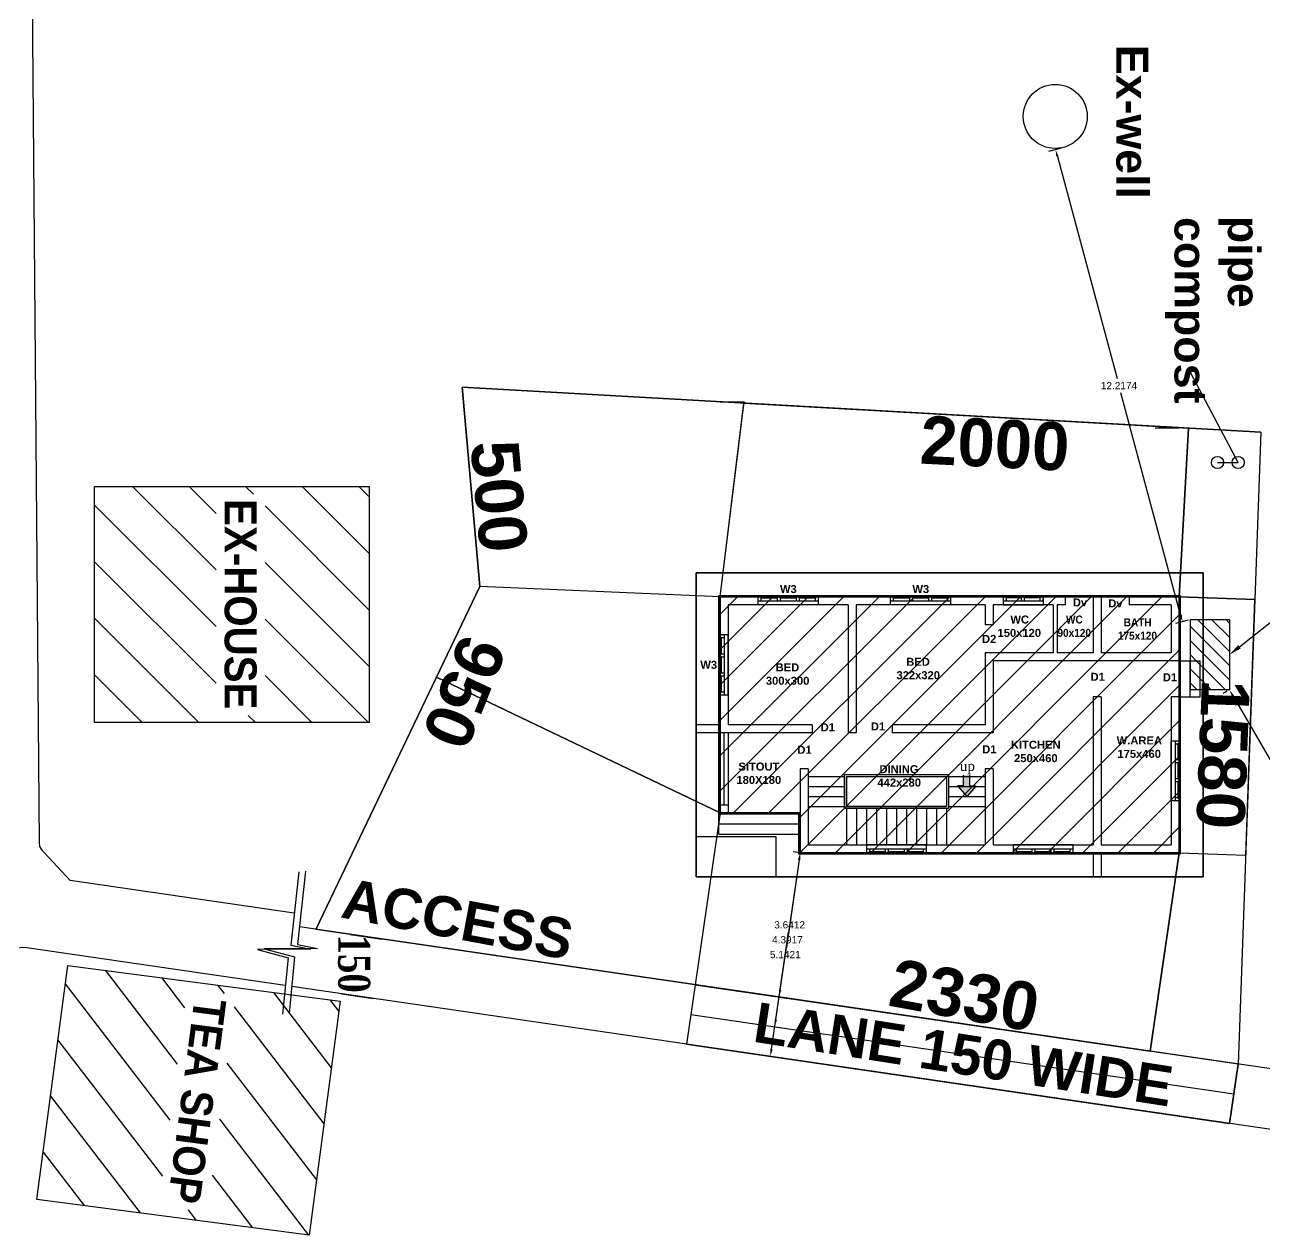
# Model space of a CAD drawing. Header units: metres. Extents: x -55 to 385, y 16 to 159.
# Drawn here: x 82.41 to 113.38, y 67.68 to 97.92 of the extents above; entities that cross this region are included whole.
import ezdxf

# ---------------------------------------------------------------- set-up
doc = ezdxf.new("R2010")
doc.units = ezdxf.units.M
doc.header["$MEASUREMENT"] = 0
for name, color, linetype, plot in [('BLK_1_COVERED_AREA', 140, 'Continuous', False), ('BLK_1_LVL_0_BLDG_FOOT_PRINT', 1, 'Continuous', False), ('BLK_1_LVL_0_FRONT_YARD', 2, 'Continuous', False), ('BLK_1_LVL_0_REAR_YARD', 11, 'Continuous', False), ('BLK_1_LVL_0_SIDE_YARD1', 171, 'Continuous', False), ('BLK_1_LVL_0_SIDE_YARD2', 102, 'Continuous', False), ('BLK_1_MAX_HEIGHT_CAL', 7, 'Continuous', False), ('BLK_1_SHADE_OVERHANG', 6, 'Continuous', False), ('DIST_CL_ROAD', 7, 'Continuous', False), ('LANE_1', 5, 'Continuous', False), ('PLOT_BOUNDARY', 70, 'Continuous', False), ('SHORTEST_DIST_TO_ROAD', 7, 'Continuous', False), ('WASTE_DISPOSAL', 7, 'Continuous', False), ('WELL', 7, 'Continuous', False)]:
    doc.layers.add(name, color=color, linetype=linetype, plot=plot)
doc.styles.get("Standard").update_dxf_attribs({"font": 'ARIAL.TTF'})
doc.styles.add('STYLE2', font='BOOKOS.TTF', dxfattribs={"height": 30})
doc.styles.add('X', font='arialbd.ttf', dxfattribs={"height": 20})
doc.dimstyles.get("Standard").update_dxf_attribs({"dimtxt": 0.18, "dimasz": 0.18, "dimexe": 0.18, "dimexo": 0.0625, "dimgap": 0.09, "dimtad": 0, "dimtih": 1, "dimtoh": 1, "dimdec": 4, "dimzin": 0, "dimdsep": 46, "dimtxsty": 'Standard', "dimcen": 0.09, "dimadec": 0, "dimazin": 0, "dimtfac": 1, "dimtdec": 4, "dimtofl": 0, "dimtmove": 0, "dimatfit": 3, "dimfxl": 1, "dimtolj": 1, "dimtzin": 0, "dimarcsym": 0})

# ---------------------------------------------------------------- blocks, each defined once
blk = doc.blocks.new('*D21')
at = {"color": 0, "lineweight": -2, "transparency": 16777216}
for p, q in [((112.461, 81.272), (112.359, 81.213)), ((112.605, 81.148), (114.117, 78.544)), ((115.841, 75.577), (114.329, 78.18)), ((115.877, 75.39), (115.775, 75.331))]:
    blk.add_line(p, q, dxfattribs=at)
at = {"color": 0, "transparency": 16777216}
for points in [[(112.631, 81.163), (112.579, 81.132), (112.515, 81.303)], [(115.866, 75.592), (115.815, 75.562), (115.931, 75.422)]]:
    blk.add_solid(points, dxfattribs=at)
at = {"layer": 'Defpoints', "color": 0, "transparency": 16777216}
for p in [(112.515, 81.303), (115.931, 75.422), (115.931, 75.422)]:
    blk.add_point(p, dxfattribs=at)
at = {"color": 0, "transparency": 16777216, "insert": (114.223, 78.362), "char_height": 0.18, "attachment_point": 5}
blk.add_mtext('\\A1;6.8016', dxfattribs=at)
blk = doc.blocks.new('*D22')
at = {"color": 0, "lineweight": -2, "transparency": 16777216}
for p, q in [((108.309, 94.843), (107.995, 94.759)), ((108.216, 94.632), (109.706, 89.087)), ((111.294, 83.181), (109.803, 88.726)), ((111.481, 83.045), (111.167, 82.96))]:
    blk.add_line(p, q, dxfattribs=at)
at = {"color": 0, "transparency": 16777216}
for points in [[(108.245, 94.64), (108.187, 94.624), (108.169, 94.806)], [(111.323, 83.189), (111.265, 83.173), (111.341, 83.007)]]:
    blk.add_solid(points, dxfattribs=at)
at = {"layer": 'Defpoints', "color": 0, "transparency": 16777216}
for p in [(108.169, 94.806), (108.37, 94.86), (111.541, 83.061)]:
    blk.add_point(p, dxfattribs=at)
at = {"color": 0, "transparency": 16777216, "insert": (109.755, 88.906), "char_height": 0.18, "attachment_point": 5}
blk.add_mtext('\\A1;12.2174', dxfattribs=at)
blk = doc.blocks.new('*D23')
at = {"layer": 'Defpoints', "color": 0, "transparency": 16777216}
for p in [(101.786, 77.232), (101.26, 73.629), (101.26, 73.629)]:
    blk.add_point(p, dxfattribs=at)
at = {"layer": 'SHORTEST_DIST_TO_ROAD', "color": 0, "lineweight": -2, "transparency": 16777216}
for p, q in [((101.848, 77.223), (101.964, 77.206)), ((101.76, 77.054), (101.55, 75.613)), ((101.286, 73.807), (101.496, 75.249)), ((101.322, 73.62), (101.438, 73.603))]:
    blk.add_line(p, q, dxfattribs=at)
at = {"layer": 'SHORTEST_DIST_TO_ROAD', "color": 0, "transparency": 16777216}
for points in [[(101.73, 77.058), (101.79, 77.05), (101.786, 77.232)], [(101.256, 73.812), (101.316, 73.803), (101.26, 73.629)]]:
    blk.add_solid(points, dxfattribs=at)
at = {"layer": 'SHORTEST_DIST_TO_ROAD', "color": 0, "transparency": 16777216, "insert": (101.523, 75.431), "char_height": 0.18, "attachment_point": 5}
blk.add_mtext('\\A1;3.6412', dxfattribs=at)
blk = doc.blocks.new('*D26')
at = {"layer": 'BLK_1_MAX_HEIGHT_CAL', "color": 0, "lineweight": -2, "transparency": 16777216}
for p, q in [((101.724, 77.241), (101.608, 77.258)), ((101.76, 77.054), (101.441, 74.87)), ((101.069, 72.322), (101.388, 74.506)), ((100.982, 72.153), (100.865, 72.17))]:
    blk.add_line(p, q, dxfattribs=at)
at = {"layer": 'BLK_1_MAX_HEIGHT_CAL', "color": 0, "transparency": 16777216}
for points in [[(101.73, 77.058), (101.79, 77.05), (101.786, 77.232)], [(101.04, 72.327), (101.099, 72.318), (101.043, 72.144)]]:
    blk.add_solid(points, dxfattribs=at)
at = {"layer": 'Defpoints', "color": 0, "transparency": 16777216}
for p in [(101.786, 77.232), (101.043, 72.144), (101.043, 72.144)]:
    blk.add_point(p, dxfattribs=at)
at = {"layer": 'BLK_1_MAX_HEIGHT_CAL', "color": 0, "transparency": 16777216, "insert": (101.415, 74.688), "char_height": 0.18, "attachment_point": 5}
blk.add_mtext('\\A1;5.1421', dxfattribs=at)
blk = doc.blocks.new('*D27')
at = {"layer": 'Defpoints', "color": 0, "transparency": 16777216}
for p in [(101.786, 77.232), (101.152, 72.887), (101.152, 72.887)]:
    blk.add_point(p, dxfattribs=at)
at = {"layer": 'DIST_CL_ROAD', "color": 0, "lineweight": -2, "transparency": 16777216}
for p, q in [((101.848, 77.223), (101.964, 77.206)), ((101.76, 77.054), (101.496, 75.241)), ((101.178, 73.065), (101.442, 74.878)), ((101.214, 72.878), (101.33, 72.861))]:
    blk.add_line(p, q, dxfattribs=at)
at = {"layer": 'DIST_CL_ROAD', "color": 0, "transparency": 16777216}
for points in [[(101.73, 77.058), (101.79, 77.05), (101.786, 77.232)], [(101.148, 73.069), (101.207, 73.06), (101.152, 72.887)]]:
    blk.add_solid(points, dxfattribs=at)
at = {"layer": 'DIST_CL_ROAD', "color": 0, "transparency": 16777216, "insert": (101.469, 75.059), "char_height": 0.18, "attachment_point": 5}
blk.add_mtext('\\A1;4.3917', dxfattribs=at)

msp = doc.modelspace()

# ---------------------------------------------------------------- hatches: boundary and pattern name
msp.add_hatch(color=256).paths.add_polyline_path([(106.03061, 78.90856), (106.03061, 79.17484), (105.87162, 79.17484), (105.87162, 78.90856), (105.72064, 78.90856), (105.95112, 78.64227), (106.18159, 78.90856)])

# ---------------------------------------------------------------- linework, layer by layer
for p, q in [((82.46937, 114.15642), (82.76302, 77.47282)), ((113.30385, 87.74301), (93.33553, 88.86834)), ((93.33553, 88.86834), (93.78077, 83.8882)), ((99.78612, 88.50528), (100.38612, 88.50528)), ((99.78612, 83.63227), (100.38612, 88.50528)), ((99.78612, 83.63227), (100.38192, 88.47123)), ((111.25612, 87.84503), (110.65612, 87.84503)), ((111.25612, 83.63227), (111.49353, 87.84503)), ((111.49353, 87.84503), (111.49353, 87.84503)), ((113.30385, 87.74301), (112.7364, 71.9532)), ((84.15354, 80.48993), (84.15354, 86.38898)), ((84.15354, 86.38898), (91.0181, 86.38898)), ((85.09891, 86.38898), (87.18705, 84.30084)), ((86.51313, 86.38898), (87.18705, 85.71506)), ((87.92734, 86.38898), (88.11946, 86.19686)), ((89.34155, 86.38898), (91.0181, 84.71243)), ((90.75577, 86.38898), (91.0181, 86.12665)), ((91.0181, 86.38898), (91.0181, 80.48993)), ((84.15354, 85.92014), (87.18705, 82.88663)), ((88.41488, 85.90144), (91.0181, 83.29822)), ((84.15354, 84.50593), (87.18705, 81.47242)), ((88.41488, 84.48723), (91.0181, 81.88401)), ((93.78077, 83.8882), (89.68071, 75.31851)), ((99.78612, 83.63227), (93.78077, 83.8882)), ((99.75612, 78.20227), (99.75612, 83.66227)), ((99.75612, 83.66227), (111.28612, 83.66227)), ((99.75612, 83.16352), (100.25487, 83.66227)), ((99.75612, 82.27964), (101.13875, 83.66227)), ((99.75612, 81.39575), (102.02264, 83.66227)), ((99.75612, 80.51187), (102.90652, 83.66227)), ((99.75612, 79.62799), (103.7904, 83.66227)), ((99.75612, 78.7441), (104.67429, 83.66227)), ((99.75612, 78.20227), (99.75612, 83.66227)), ((99.75612, 83.66227), (111.28612, 83.66227)), ((100.09817, 78.20227), (105.55817, 83.66227)), ((100.98205, 78.20227), (106.44205, 83.66227)), ((101.75612, 78.09245), (107.32594, 83.66227)), ((101.75612, 77.20857), (108.20982, 83.66227)), ((102.6337, 77.20227), (109.0937, 83.66227)), ((103.51759, 77.20227), (109.97759, 83.66227)), ((104.40147, 77.20227), (110.86147, 83.66227)), ((111.28612, 83.66227), (111.28612, 77.20227)), ((111.28612, 83.66227), (111.28612, 77.20227)), ((108.40612, 83.63227), (99.78612, 83.63227)), ((99.78612, 83.63227), (99.78612, 78.23227)), ((99.78612, 78.23227), (99.78612, 83.63227)), ((99.78612, 83.63227), (111.25612, 83.63227)), ((99.78612, 83.63227), (100.38612, 83.63227)), ((108.40612, 83.63227), (99.78612, 83.63227)), ((99.78612, 83.63227), (99.78612, 78.23227)), ((99.78612, 78.23227), (99.78612, 83.63227)), ((99.78612, 83.63227), (111.25612, 83.63227)), ((102.98612, 83.43227), (99.98612, 83.43227)), ((99.98612, 83.43227), (99.98612, 80.43227)), ((102.98612, 83.43227), (99.98612, 83.43227)), ((99.98612, 83.43227), (99.98612, 80.43227)), ((102.23612, 83.43227), (100.73612, 83.43227)), ((100.80362, 83.63227), (101.21862, 83.63227)), ((100.81112, 83.60227), (101.21112, 83.60227)), ((100.81112, 83.53227), (101.21112, 83.53227)), ((100.88362, 83.60227), (100.88362, 83.63227)), ((101.13862, 83.63227), (101.13862, 83.60227)), ((101.27862, 83.63227), (101.69362, 83.63227)), ((101.28612, 83.60227), (101.68612, 83.60227)), ((101.28612, 83.53227), (101.68612, 83.53227)), ((101.35862, 83.63227), (101.35862, 83.60227)), ((101.61362, 83.63227), (101.61362, 83.60227)), ((101.75362, 83.63227), (102.16862, 83.63227)), ((101.76112, 83.60227), (102.16112, 83.60227)), ((101.76112, 83.53227), (102.16112, 83.53227)), ((101.83362, 83.63227), (101.83362, 83.60227)), ((102.08862, 83.63227), (102.08862, 83.60227)), ((102.98612, 83.43227), (102.98612, 80.23227)), ((102.98612, 83.43227), (102.98612, 80.23227)), ((106.40612, 83.43227), (103.18612, 83.43227)), ((103.18612, 83.43227), (103.18612, 80.23227)), ((106.40612, 83.43227), (103.18612, 83.43227)), ((103.18612, 83.43227), (103.18612, 80.23227)), ((105.54612, 83.43227), (104.04612, 83.43227)), ((104.11362, 83.63227), (104.52862, 83.63227)), ((104.12112, 83.60227), (104.52112, 83.60227)), ((104.12112, 83.53227), (104.52112, 83.53227)), ((104.19362, 83.60227), (104.19362, 83.63227)), ((104.44862, 83.63227), (104.44862, 83.60227)), ((104.58862, 83.63227), (105.00362, 83.63227)), ((104.59612, 83.60227), (104.99612, 83.60227)), ((104.59612, 83.53227), (104.99612, 83.53227)), ((104.66862, 83.63227), (104.66862, 83.60227)), ((104.92362, 83.63227), (104.92362, 83.60227)), ((105.06362, 83.63227), (105.47862, 83.63227)), ((105.07112, 83.60227), (105.47112, 83.60227)), ((105.07112, 83.53227), (105.47112, 83.53227)), ((105.14362, 83.63227), (105.14362, 83.60227)), ((105.39862, 83.63227), (105.39862, 83.60227)), ((106.40612, 83.43227), (106.40612, 82.93227)), ((106.40612, 83.43227), (106.40612, 82.93227)), ((108.10612, 83.43227), (106.60612, 83.43227)), ((106.60612, 83.43227), (106.60612, 82.93227)), ((108.10612, 83.43227), (106.60612, 83.43227)), ((106.60612, 83.43227), (106.60612, 82.93227)), ((106.85612, 83.43227), (107.85612, 83.43227)), ((107.32612, 83.63227), (106.92362, 83.63227)), ((107.31862, 83.60227), (106.93112, 83.60227)), ((106.93112, 83.53227), (107.31862, 83.53227)), ((107.00362, 83.63227), (107.00362, 83.60227)), ((107.24612, 83.60227), (107.24612, 83.63227)), ((107.78862, 83.63227), (107.38612, 83.63227)), ((107.78112, 83.60227), (107.39362, 83.60227)), ((107.39362, 83.53227), (107.78112, 83.53227)), ((107.46612, 83.60227), (107.46612, 83.63227)), ((107.70862, 83.60227), (107.70862, 83.63227)), ((108.10612, 83.43227), (108.10612, 82.23227)), ((108.10612, 83.43227), (108.10612, 82.23227)), ((108.40612, 83.43227), (108.20612, 83.43227)), ((108.20612, 83.43227), (108.20612, 82.23227)), ((108.40612, 83.43227), (108.20612, 83.43227)), ((108.20612, 83.43227), (108.20612, 82.23227)), ((108.40612, 83.63227), (108.40612, 83.43227)), ((108.40612, 83.63227), (108.40612, 83.43227)), ((109.30612, 83.63227), (109.10612, 83.63227)), ((109.10612, 83.63227), (109.10612, 82.23227)), ((109.30612, 83.63227), (109.10612, 83.63227)), ((109.10612, 83.63227), (109.10612, 82.23227)), ((109.30612, 83.63227), (109.30612, 82.23227)), ((109.30612, 83.63227), (109.30612, 82.23227)), ((111.25612, 83.63227), (110.00612, 83.63227)), ((110.00612, 83.63227), (110.00612, 83.43227)), ((111.25612, 83.63227), (110.00612, 83.63227)), ((110.00612, 83.63227), (110.00612, 83.43227)), ((111.05612, 83.43227), (110.00612, 83.43227)), ((111.05612, 83.43227), (110.00612, 83.43227)), ((111.05612, 83.43227), (111.05612, 82.23227)), ((111.05612, 83.43227), (111.05612, 82.23227)), ((111.25612, 83.63227), (111.25612, 77.23227)), ((111.25612, 83.63227), (111.25612, 77.23227)), ((111.25612, 83.63227), (111.25612, 77.23227)), ((111.25612, 83.63227), (111.25612, 77.23227)), ((111.25612, 83.63227), (113.15367, 83.56408)), ((84.15354, 83.09171), (86.75532, 80.48993)), ((88.41488, 83.07301), (90.99796, 80.48993)), ((105.28535, 77.20227), (111.28612, 83.20304)), ((111.54143, 81.30316), (111.54143, 83.06113)), ((111.54143, 83.06113), (112.515, 83.06113)), ((111.71735, 83.06113), (111.85612, 82.92236)), ((112.0709, 83.06113), (112.515, 82.61703)), ((112.42446, 83.06113), (112.515, 82.97058)), ((112.515, 83.06113), (112.515, 81.30316)), ((106.60612, 82.93227), (106.40612, 82.93227)), ((106.60612, 82.93227), (106.40612, 82.93227)), ((111.54143, 82.88349), (111.85612, 82.5688)), ((111.85612, 82.92236), (112.515, 82.26347)), ((99.78612, 82.61477), (99.78612, 82.19977)), ((99.81612, 82.53477), (99.78612, 82.53477)), ((99.81612, 82.60727), (99.81612, 82.20727)), ((99.88612, 82.68227), (99.88612, 82.60727)), ((99.88612, 82.60727), (99.88612, 82.20727)), ((99.98612, 81.18227), (99.98612, 82.68227)), ((111.54143, 82.52994), (111.85612, 82.21525)), ((111.85612, 82.5688), (112.515, 81.90992)), ((99.78612, 82.27977), (99.81612, 82.27977)), ((99.78612, 82.13977), (99.78612, 81.72477)), ((99.81612, 82.13227), (99.81612, 81.73227)), ((99.88612, 82.13227), (99.88612, 81.73227)), ((106.16924, 77.20227), (111.28612, 82.31915)), ((108.10612, 82.23227), (106.40612, 82.23227)), ((106.40612, 82.23227), (106.40612, 80.43227)), ((108.10612, 82.23227), (106.40612, 82.23227)), ((106.40612, 82.23227), (106.40612, 80.43227)), ((109.10612, 82.23227), (108.20612, 82.23227)), ((109.10612, 82.23227), (108.20612, 82.23227)), ((111.05612, 82.23227), (109.30612, 82.23227)), ((111.05612, 82.23227), (109.30612, 82.23227)), ((111.54143, 82.17638), (111.68554, 82.03227)), ((111.85612, 82.21525), (112.515, 81.55637)), ((99.78612, 82.05977), (99.81612, 82.05977)), ((99.78612, 81.80477), (99.81612, 81.80477)), ((111.25612, 82.03227), (106.60612, 82.03227)), ((106.60612, 82.03227), (106.60612, 80.23227)), ((111.25612, 82.03227), (106.60612, 82.03227)), ((106.60612, 82.03227), (106.60612, 80.23227)), ((111.25612, 81.13227), (111.25612, 82.03227)), ((111.25612, 82.03227), (111.78612, 82.03227)), ((111.53612, 81.13227), (111.53612, 82.03227)), ((111.54143, 81.82283), (111.78612, 81.57814)), ((111.68554, 82.03227), (111.78612, 81.9317)), ((111.78612, 81.13227), (111.78612, 82.03227)), ((111.78612, 81.9317), (111.85612, 81.8617)), ((111.85612, 81.8617), (112.41466, 81.30316)), ((84.15354, 81.6775), (85.34111, 80.48993)), ((88.41488, 81.6588), (89.58375, 80.48993)), ((99.78612, 78.23227), (92.69739, 81.62379)), ((92.69739, 81.62379), (92.69739, 81.62379)), ((99.78612, 81.66477), (99.78612, 81.24977)), ((99.78612, 81.58477), (99.81612, 81.58477)), ((99.81612, 81.73227), (99.81612, 81.72477)), ((99.81612, 81.66477), (99.81612, 81.65727)), ((99.81612, 81.65727), (99.81612, 81.25727)), ((99.88612, 81.73227), (99.88612, 81.65727)), ((99.88612, 81.65727), (99.88612, 81.25727)), ((111.78612, 81.57814), (111.85612, 81.50814)), ((111.85612, 81.50814), (112.06111, 81.30316)), ((99.78612, 81.32977), (99.81612, 81.32977)), ((99.88612, 81.25727), (99.88612, 81.18227)), ((107.05312, 77.20227), (111.28612, 81.43527)), ((111.54143, 81.46928), (111.70755, 81.30316)), ((112.515, 81.30316), (111.54143, 81.30316)), ((109.30612, 81.13227), (109.10612, 81.13227)), ((109.10612, 81.13227), (109.10612, 77.43227)), ((109.30612, 81.13227), (109.10612, 81.13227)), ((109.10612, 81.13227), (109.10612, 77.43227)), ((109.30612, 81.13227), (109.30612, 77.43227)), ((109.30612, 81.13227), (109.30612, 77.43227)), ((111.25612, 81.13227), (111.05612, 81.13227)), ((111.05612, 81.13227), (111.05612, 77.43227)), ((111.25612, 81.13227), (111.05612, 81.13227)), ((111.05612, 81.13227), (111.05612, 77.43227)), ((111.25612, 81.13227), (111.78612, 81.13227)), ((87.99297, 80.66649), (88.16954, 80.48993)), ((107.93701, 77.20227), (111.28612, 80.55139)), ((91.0181, 80.48993), (84.15354, 80.48993)), ((99.75612, 80.43227), (99.18612, 80.43227)), ((99.75612, 80.23227), (99.18612, 80.23227)), ((102.08612, 80.23227), (99.78612, 80.23227)), ((102.08612, 80.23227), (99.78612, 80.23227)), ((99.88612, 78.43227), (99.88612, 80.23227)), ((102.08612, 80.43227), (99.98612, 80.43227)), ((102.08612, 80.43227), (99.98612, 80.43227)), ((99.98612, 80.23227), (99.98612, 78.23227)), ((102.08612, 80.43227), (102.08612, 80.23227)), ((102.08612, 80.43227), (102.08612, 80.23227)), ((103.18612, 80.23227), (102.98612, 80.23227)), ((103.18612, 80.23227), (102.98612, 80.23227)), ((106.40612, 80.43227), (104.08612, 80.43227)), ((104.08612, 80.43227), (104.08612, 80.23227)), ((106.40612, 80.43227), (104.08612, 80.43227)), ((104.08612, 80.43227), (104.08612, 80.23227)), ((106.60612, 80.23227), (104.08612, 80.23227)), ((106.60612, 80.23227), (104.08612, 80.23227)), ((111.05612, 78.53227), (111.05612, 80.03227)), ((111.15612, 79.95727), (111.15612, 79.55727)), ((111.22612, 79.95727), (111.22612, 79.55727)), ((111.25612, 79.96477), (111.25612, 79.54977)), ((108.82089, 77.20227), (111.28612, 79.6675)), ((111.22612, 79.88477), (111.25612, 79.88477)), ((111.25612, 79.62977), (111.22612, 79.62977)), ((101.98612, 79.33227), (101.78612, 79.33227)), ((101.78612, 79.33227), (101.78612, 77.23227)), ((101.98612, 79.33227), (101.78612, 79.33227)), ((101.78612, 79.33227), (101.78612, 77.23227)), ((101.98612, 79.33227), (101.98612, 77.43227)), ((101.98612, 79.33227), (101.98612, 77.43227)), ((106.60612, 79.33227), (106.40612, 79.33227)), ((106.40612, 79.33227), (106.40612, 77.43227)), ((106.60612, 79.33227), (106.40612, 79.33227)), ((106.40612, 79.33227), (106.40612, 77.43227)), ((106.60612, 79.33227), (106.60612, 77.43227)), ((106.60612, 79.33227), (106.60612, 77.43227)), ((111.15612, 79.48227), (111.15612, 79.08227)), ((111.22612, 79.48227), (111.22612, 79.08227)), ((111.25612, 79.40977), (111.22612, 79.40977)), ((111.25612, 79.48977), (111.25612, 79.07477)), ((101.98612, 79.14227), (102.89612, 79.14227)), ((101.98612, 79.14227), (102.89612, 79.14227)), ((102.89612, 78.34227), (102.89612, 79.19227)), ((102.89612, 79.19227), (105.49612, 79.19227)), ((102.89612, 78.34227), (102.89612, 79.19227)), ((102.89612, 79.19227), (105.49612, 79.19227)), ((102.94612, 79.14227), (102.94612, 78.39227)), ((102.94612, 78.39227), (102.94612, 79.14227)), ((102.94612, 79.14227), (105.44612, 79.14227)), ((102.94612, 79.14227), (102.94612, 78.39227)), ((102.94612, 78.39227), (102.94612, 79.14227)), ((102.94612, 79.14227), (105.44612, 79.14227)), ((105.44612, 79.14227), (105.44612, 78.39227)), ((105.44612, 79.14227), (105.44612, 78.39227)), ((105.44612, 79.14227), (105.44612, 78.39227)), ((105.44612, 79.14227), (105.44612, 78.39227)), ((105.49612, 79.19227), (105.49612, 78.34227)), ((105.49612, 79.19227), (105.49612, 78.34227)), ((105.49612, 79.14227), (106.40612, 79.14227)), ((105.49612, 79.14227), (106.40612, 79.14227)), ((105.87162, 78.90856), (105.87162, 79.17484)), ((106.03061, 78.90856), (106.03061, 79.17484)), ((111.15612, 79.00727), (111.15612, 78.60727)), ((111.25612, 79.15477), (111.22612, 79.15477)), ((111.22612, 79.00727), (111.22612, 78.60727)), ((111.25612, 79.01477), (111.25612, 78.59977)), ((99.78612, 78.23466), (99.78612, 78.83466)), ((101.98612, 78.89227), (102.89612, 78.89227)), ((101.98612, 78.89227), (102.89612, 78.89227)), ((105.49612, 78.89227), (106.40612, 78.89227)), ((105.49612, 78.89227), (106.40612, 78.89227)), ((105.72064, 78.90856), (105.95112, 78.64227)), ((105.87162, 78.90856), (105.72064, 78.90856)), ((106.18159, 78.90856), (105.95112, 78.64227)), ((106.03061, 78.90856), (106.18159, 78.90856)), ((109.70477, 77.20227), (111.28612, 78.78362)), ((111.25612, 78.93477), (111.22612, 78.93477)), ((99.78612, 78.43227), (99.98612, 78.43227)), ((99.78612, 78.43227), (99.98612, 78.43227)), ((99.98612, 78.43227), (99.98612, 78.23227)), ((99.98612, 78.43227), (99.98612, 78.23227)), ((99.98612, 78.43227), (99.98612, 78.23227)), ((101.98612, 78.64227), (102.89612, 78.64227)), ((101.98612, 78.64227), (102.89612, 78.64227)), ((101.98612, 78.39227), (102.89612, 78.39227)), ((101.98612, 78.39227), (102.89612, 78.39227)), ((102.94612, 78.39227), (105.44612, 78.39227)), ((105.44612, 78.39227), (102.94612, 78.39227)), ((102.94612, 78.39227), (105.44612, 78.39227)), ((105.44612, 78.39227), (102.94612, 78.39227)), ((105.49612, 78.64227), (106.40612, 78.64227)), ((105.49612, 78.64227), (106.40612, 78.64227)), ((105.49612, 78.39227), (106.40612, 78.39227)), ((105.49612, 78.39227), (106.40612, 78.39227)), ((111.25612, 78.67977), (111.22612, 78.67977)), ((101.75612, 78.20227), (99.75612, 78.20227)), ((101.75612, 78.20227), (99.75612, 78.20227)), ((99.75612, 78.20227), (101.75612, 78.20227)), ((99.75612, 77.70227), (99.75612, 78.20227)), ((101.78612, 78.23227), (99.78612, 78.23227)), ((101.78612, 78.23227), (99.78612, 78.23227)), ((99.78612, 78.23227), (100.38612, 78.23227)), ((101.78612, 78.23227), (99.78612, 78.23227)), ((101.78612, 78.23227), (99.78612, 78.23227)), ((101.75612, 77.20227), (101.75612, 78.20227)), ((101.75612, 77.20227), (101.75612, 78.20227)), ((101.78612, 77.23227), (101.78612, 78.23227)), ((101.78612, 77.23227), (101.78612, 78.23227)), ((101.78612, 77.23227), (101.78612, 78.23227)), ((101.78612, 77.23227), (101.78612, 78.23227)), ((105.49612, 78.34227), (102.89612, 78.34227)), ((105.49612, 78.34227), (102.89612, 78.34227)), ((102.94612, 78.34227), (102.94612, 77.43227)), ((102.94612, 78.34227), (102.94612, 77.43227)), ((103.19612, 78.34227), (103.19612, 77.43227)), ((103.19612, 78.34227), (103.19612, 77.43227)), ((103.44612, 78.34227), (103.44612, 77.43227)), ((103.44612, 78.34227), (103.44612, 77.43227)), ((103.69612, 78.34227), (103.69612, 77.43227)), ((103.69612, 78.34227), (103.69612, 77.43227)), ((103.94612, 78.34227), (103.94612, 77.43227)), ((103.94612, 78.34227), (103.94612, 77.43227)), ((104.19612, 78.34227), (104.19612, 77.43227)), ((104.19612, 78.34227), (104.19612, 77.43227)), ((104.44612, 78.34227), (104.44612, 77.43227)), ((104.44612, 78.34227), (104.44612, 77.43227)), ((104.69612, 78.34227), (104.69612, 77.43227)), ((104.69612, 78.34227), (104.69612, 77.43227)), ((104.94612, 78.34227), (104.94612, 77.43227)), ((104.94612, 78.34227), (104.94612, 77.43227)), ((105.19612, 78.34227), (105.19612, 77.43227)), ((105.19612, 78.34227), (105.19612, 77.43227)), ((105.44612, 78.34227), (105.44612, 77.43227)), ((105.44612, 78.34227), (105.44612, 77.43227)), ((99.75612, 77.95227), (101.75612, 77.95227)), ((110.58866, 77.20227), (111.28612, 77.89974)), ((99.75612, 77.70227), (101.75612, 77.70227)), ((82.88866, 77.24226), (83.54261, 76.53729)), ((111.28612, 77.20227), (101.75612, 77.20227)), ((111.28612, 77.20227), (101.75612, 77.20227)), ((101.78612, 77.23227), (111.25612, 77.23227)), ((111.25612, 77.23227), (101.78612, 77.23227)), ((101.78612, 77.23227), (111.25612, 77.23227)), ((111.25612, 77.23227), (101.78612, 77.23227)), ((101.86743, 77.23227), (102.46743, 77.23227)), ((101.98612, 77.43227), (106.40612, 77.43227)), ((101.98612, 77.43227), (106.40612, 77.43227)), ((104.94612, 77.43227), (103.44612, 77.43227)), ((103.44612, 77.33227), (103.52112, 77.33227)), ((103.51362, 77.23227), (103.92862, 77.23227)), ((103.52112, 77.33227), (103.92112, 77.33227)), ((103.52112, 77.26227), (103.92112, 77.26227)), ((103.59362, 77.26227), (103.59362, 77.23227)), ((103.84862, 77.23227), (103.84862, 77.26227)), ((103.98862, 77.23227), (104.40362, 77.23227)), ((103.99612, 77.33227), (104.39612, 77.33227)), ((103.99612, 77.26227), (104.39612, 77.26227)), ((104.06862, 77.23227), (104.06862, 77.26227)), ((104.32362, 77.23227), (104.32362, 77.26227)), ((104.39612, 77.33227), (104.47112, 77.33227)), ((104.39612, 77.26227), (104.40362, 77.26227)), ((104.46362, 77.26227), (104.47112, 77.26227)), ((104.46362, 77.23227), (104.87862, 77.23227)), ((104.47112, 77.33227), (104.87112, 77.33227)), ((104.47112, 77.26227), (104.87112, 77.26227)), ((104.54362, 77.23227), (104.54362, 77.26227)), ((104.79862, 77.23227), (104.79862, 77.26227)), ((104.87112, 77.33227), (104.94612, 77.33227)), ((106.60612, 77.43227), (109.10612, 77.43227)), ((106.60612, 77.43227), (109.10612, 77.43227)), ((108.60612, 77.43227), (107.10612, 77.43227)), ((107.10612, 77.33227), (107.18112, 77.33227)), ((107.17362, 77.23227), (107.58862, 77.23227)), ((107.18112, 77.33227), (107.58112, 77.33227)), ((107.18112, 77.26227), (107.58112, 77.26227)), ((107.25362, 77.26227), (107.25362, 77.23227)), ((107.50862, 77.23227), (107.50862, 77.26227)), ((107.64862, 77.23227), (108.06362, 77.23227)), ((107.65612, 77.33227), (108.05612, 77.33227)), ((107.65612, 77.26227), (108.05612, 77.26227)), ((107.72862, 77.23227), (107.72862, 77.26227)), ((107.98362, 77.23227), (107.98362, 77.26227)), ((108.05612, 77.33227), (108.13112, 77.33227)), ((108.05612, 77.26227), (108.06362, 77.26227)), ((108.12362, 77.26227), (108.13112, 77.26227)), ((108.12362, 77.23227), (108.53862, 77.23227)), ((108.13112, 77.33227), (108.53112, 77.33227)), ((108.13112, 77.26227), (108.53112, 77.26227)), ((108.20362, 77.23227), (108.20362, 77.26227)), ((108.45862, 77.23227), (108.45862, 77.26227)), ((108.53112, 77.33227), (108.60612, 77.33227)), ((109.10612, 77.20227), (109.10612, 76.63227)), ((109.30612, 77.43227), (111.05612, 77.43227)), ((109.30612, 77.43227), (111.05612, 77.43227)), ((109.30612, 77.20227), (109.30612, 76.63227)), ((111.25612, 77.23227), (112.92396, 77.17234)), ((89.14219, 75.71995), (83.54261, 76.53729)), ((89.2541, 76.75639), (89.05626, 74.92406)), ((89.42069, 76.77471), (89.22285, 74.94238)), ((115.0726, 71.6122), (89.26993, 75.37847)), ((90.53965, 75.19314), (91.33126, 75.07759)), ((88.91622, 73.91421), (82.45767, 74.85693)), ((89.55897, 74.8234), (88.22181, 74.81326)), ((88.22181, 74.81326), (88.98589, 74.61194)), ((89.72556, 74.84172), (88.3884, 74.83158)), ((88.3884, 74.83158), (89.15248, 74.63026)), ((89.05626, 74.92406), (89.55897, 74.8234)), ((89.22285, 74.94238), (89.72556, 74.84172)), ((82.71233, 68.5718), (83.48142, 74.4205)), ((83.48142, 74.4205), (90.28739, 73.52554)), ((88.98589, 74.61194), (88.84514, 73.20236)), ((89.15248, 74.63026), (89.01173, 73.22068)), ((84.41872, 74.29725), (86.2168, 71.95469)), ((85.82086, 74.11287), (86.40117, 73.35683)), ((83.42029, 73.95566), (86.03242, 70.55255)), ((87.22301, 73.92849), (87.38844, 73.71296)), ((88.62515, 73.74411), (90.06881, 71.86329)), ((114.8801, 70.1244), (89.07861, 73.8905)), ((90.28739, 73.52554), (89.51831, 67.67683)), ((90.02729, 73.55974), (90.25319, 73.26544)), ((90.323, 73.70887), (91.11461, 73.59332)), ((87.64283, 73.38155), (89.88443, 70.46115)), ((99.05028, 73.19349), (112.62807, 71.21107)), ((83.23592, 72.55352), (85.84804, 69.1504)), ((87.45845, 71.9794), (89.70006, 69.05901)), ((112.7364, 71.9532), (112.51975, 70.46893)), ((83.05154, 71.15137), (85.29191, 68.23259)), ((87.27407, 70.57726), (89.49834, 67.67946)), ((82.86716, 69.74923), (83.88977, 68.41697)), ((87.08969, 69.17512), (88.09619, 67.86384)), ((89.51831, 67.67683), (82.71233, 68.5718)), ((86.49338, 68.30965), (86.69405, 68.04821))]:
    msp.add_line(p, q)
at = {"ltscale": 100}
for p, q in [((99.18612, 77.63227), (99.18612, 84.23227)), ((99.18612, 84.23227), (111.85612, 84.23227)), ((99.18612, 77.63227), (99.18612, 84.23227)), ((99.18612, 84.23227), (111.85612, 84.23227)), ((111.85612, 84.23227), (111.85612, 76.63227)), ((111.85612, 84.23227), (111.85612, 76.63227)), ((101.18612, 77.63227), (99.18612, 77.63227)), ((99.18612, 76.63227), (99.18612, 77.63227)), ((101.18612, 76.63227), (101.18612, 77.63227)), ((101.18612, 76.63227), (99.18612, 76.63227)), ((111.85612, 76.63227), (101.18612, 76.63227)), ((111.85612, 76.63227), (101.18612, 76.63227))]:
    msp.add_line(p, q, dxfattribs=at)
at = {"ltscale": 150}
for p, q in [((100.73612, 83.43227), (100.73612, 83.63227)), ((100.73612, 83.63227), (100.80362, 83.63227)), ((100.73612, 83.53227), (100.81112, 83.53227)), ((100.80362, 83.60227), (100.80362, 83.63227)), ((100.80362, 83.60227), (100.81112, 83.60227)), ((100.81112, 83.53227), (100.81112, 83.60227)), ((101.14862, 83.61727), (100.87362, 83.61727)), ((101.21112, 83.60227), (101.21862, 83.60227)), ((101.21112, 83.60227), (101.21112, 83.53227)), ((101.21112, 83.53227), (101.28612, 83.53227)), ((101.21862, 83.63227), (101.27862, 83.63227)), ((101.21862, 83.63227), (101.21862, 83.60227)), ((101.27862, 83.63227), (101.27862, 83.60227)), ((101.27862, 83.60227), (101.28612, 83.60227)), ((101.28612, 83.60227), (101.28612, 83.53227)), ((101.62362, 83.61727), (101.34862, 83.61727)), ((101.68612, 83.60227), (101.69362, 83.60227)), ((101.68612, 83.60227), (101.68612, 83.53227)), ((101.68612, 83.60227), (101.68612, 83.53227)), ((101.68612, 83.53227), (101.76112, 83.53227)), ((101.69362, 83.63227), (101.69362, 83.60227)), ((101.69362, 83.63227), (101.75362, 83.63227)), ((101.75362, 83.63227), (101.75362, 83.60227)), ((101.75362, 83.60227), (101.76112, 83.60227)), ((101.76112, 83.60227), (101.76112, 83.53227)), ((102.09862, 83.61727), (101.82362, 83.61727)), ((102.16112, 83.60227), (102.16112, 83.53227)), ((102.16112, 83.60227), (102.16862, 83.60227)), ((102.16112, 83.53227), (102.23612, 83.53227)), ((102.16862, 83.63227), (102.23612, 83.63227)), ((102.16862, 83.63227), (102.16862, 83.60227)), ((102.23612, 83.63227), (102.23612, 83.43227)), ((104.04612, 83.43227), (104.04612, 83.63227)), ((104.04612, 83.63227), (104.11362, 83.63227)), ((104.04612, 83.53227), (104.12112, 83.53227)), ((104.11362, 83.60227), (104.11362, 83.63227)), ((104.11362, 83.60227), (104.12112, 83.60227)), ((104.12112, 83.53227), (104.12112, 83.60227)), ((104.45862, 83.61727), (104.18362, 83.61727)), ((104.52112, 83.60227), (104.52862, 83.60227)), ((104.52112, 83.60227), (104.52112, 83.53227)), ((104.52112, 83.53227), (104.59612, 83.53227)), ((104.52862, 83.63227), (104.58862, 83.63227)), ((104.52862, 83.63227), (104.52862, 83.60227)), ((104.58862, 83.63227), (104.58862, 83.60227)), ((104.58862, 83.60227), (104.59612, 83.60227)), ((104.59612, 83.60227), (104.59612, 83.53227)), ((104.93362, 83.61727), (104.65862, 83.61727)), ((104.99612, 83.60227), (105.00362, 83.60227)), ((104.99612, 83.60227), (104.99612, 83.53227)), ((104.99612, 83.60227), (104.99612, 83.53227)), ((104.99612, 83.53227), (105.07112, 83.53227)), ((105.00362, 83.63227), (105.00362, 83.60227)), ((105.00362, 83.63227), (105.06362, 83.63227)), ((105.06362, 83.63227), (105.06362, 83.60227)), ((105.06362, 83.60227), (105.07112, 83.60227)), ((105.07112, 83.60227), (105.07112, 83.53227)), ((105.40862, 83.61727), (105.13362, 83.61727)), ((105.47112, 83.60227), (105.47112, 83.53227)), ((105.47112, 83.60227), (105.47862, 83.60227)), ((105.47112, 83.53227), (105.54612, 83.53227)), ((105.47862, 83.63227), (105.54612, 83.63227)), ((105.47862, 83.63227), (105.47862, 83.60227)), ((105.54612, 83.63227), (105.54612, 83.43227)), ((106.92362, 83.63227), (106.85612, 83.63227)), ((106.85612, 83.63227), (106.85612, 83.53227)), ((106.85612, 83.63227), (106.85612, 83.43227)), ((106.85612, 83.53227), (106.93112, 83.53227)), ((106.92362, 83.63227), (106.92362, 83.60227)), ((106.93112, 83.60227), (106.92362, 83.60227)), ((106.93112, 83.60227), (106.93112, 83.53227)), ((107.25612, 83.61727), (106.99362, 83.61727)), ((107.32612, 83.60227), (107.31862, 83.60227)), ((107.31862, 83.53227), (107.31862, 83.60227)), ((107.31862, 83.53227), (107.39362, 83.53227)), ((107.38612, 83.63227), (107.32612, 83.63227)), ((107.32612, 83.60227), (107.32612, 83.63227)), ((107.38612, 83.60227), (107.38612, 83.63227)), ((107.38612, 83.60227), (107.38612, 83.63227)), ((107.39362, 83.60227), (107.38612, 83.60227)), ((107.39362, 83.53227), (107.39362, 83.60227)), ((107.71862, 83.61727), (107.45612, 83.61727)), ((107.78862, 83.60227), (107.78112, 83.60227)), ((107.78112, 83.53227), (107.78112, 83.60227)), ((107.78112, 83.53227), (107.85612, 83.53227)), ((107.85612, 83.63227), (107.78862, 83.63227)), ((107.78862, 83.60227), (107.78862, 83.63227)), ((107.85612, 83.53227), (107.85612, 83.63227)), ((107.85612, 83.63227), (107.85612, 83.43227)), ((99.98612, 82.68227), (99.78612, 82.68227)), ((99.78612, 82.68227), (99.78612, 82.61477)), ((99.81612, 82.61477), (99.78612, 82.61477)), ((99.80112, 82.26977), (99.80112, 82.54477)), ((99.81612, 82.61477), (99.81612, 82.60727)), ((99.88612, 82.60727), (99.81612, 82.60727)), ((99.78612, 82.19977), (99.78612, 82.13977)), ((99.78612, 82.19977), (99.81612, 82.19977)), ((99.78612, 82.13977), (99.81612, 82.13977)), ((99.81612, 82.20727), (99.81612, 82.19977)), ((99.81612, 82.20727), (99.88612, 82.20727)), ((99.81612, 82.13977), (99.81612, 82.13227)), ((99.81612, 82.13227), (99.88612, 82.13227)), ((99.88612, 82.20727), (99.88612, 82.13227)), ((99.80112, 81.79477), (99.80112, 82.06977)), ((99.78612, 81.72477), (99.81612, 81.72477)), ((99.78612, 81.72477), (99.78612, 81.66477)), ((99.78612, 81.66477), (99.81612, 81.66477)), ((99.80112, 81.31977), (99.80112, 81.59477)), ((99.81612, 81.73227), (99.88612, 81.73227)), ((99.81612, 81.73227), (99.88612, 81.73227)), ((99.81612, 81.65727), (99.88612, 81.65727)), ((99.78612, 81.24977), (99.78612, 81.18227)), ((99.78612, 81.24977), (99.81612, 81.24977)), ((99.78612, 81.18227), (99.98612, 81.18227)), ((99.81612, 81.25727), (99.88612, 81.25727)), ((99.81612, 81.25727), (99.81612, 81.24977)), ((111.05612, 80.03227), (111.25612, 80.03227)), ((111.15612, 80.03227), (111.15612, 79.95727)), ((111.15612, 79.95727), (111.22612, 79.95727)), ((111.22612, 79.96477), (111.22612, 79.95727)), ((111.22612, 79.96477), (111.25612, 79.96477)), ((111.25612, 80.03227), (111.25612, 79.96477)), ((111.24112, 79.61977), (111.24112, 79.89477)), ((111.22612, 79.55727), (111.15612, 79.55727)), ((111.15612, 79.55727), (111.15612, 79.48227)), ((111.22612, 79.48227), (111.15612, 79.48227)), ((111.22612, 79.55727), (111.22612, 79.54977)), ((111.25612, 79.54977), (111.22612, 79.54977)), ((111.25612, 79.48977), (111.22612, 79.48977)), ((111.22612, 79.48977), (111.22612, 79.48227)), ((111.24112, 79.14477), (111.24112, 79.41977)), ((111.25612, 79.54977), (111.25612, 79.48977)), ((111.22612, 79.08227), (111.15612, 79.08227)), ((111.22612, 79.08227), (111.15612, 79.08227)), ((111.15612, 79.08227), (111.15612, 79.00727)), ((111.22612, 79.00727), (111.15612, 79.00727)), ((111.22612, 79.08227), (111.22612, 79.07477)), ((111.25612, 79.07477), (111.22612, 79.07477)), ((111.22612, 79.01477), (111.22612, 79.00727)), ((111.25612, 79.01477), (111.22612, 79.01477)), ((111.25612, 79.07477), (111.25612, 79.01477)), ((111.24112, 78.66977), (111.24112, 78.94477)), ((111.25612, 78.53227), (111.05612, 78.53227)), ((111.22612, 78.60727), (111.15612, 78.60727)), ((111.15612, 78.60727), (111.15612, 78.53227)), ((111.22612, 78.60727), (111.22612, 78.59977)), ((111.25612, 78.59977), (111.22612, 78.59977)), ((111.25612, 78.59977), (111.25612, 78.53227)), ((103.44612, 77.43227), (103.44612, 77.23227)), ((103.44612, 77.23227), (103.51362, 77.23227)), ((103.51362, 77.26227), (103.52112, 77.26227)), ((103.51362, 77.26227), (103.51362, 77.23227)), ((103.52112, 77.33227), (103.52112, 77.26227)), ((103.85862, 77.24727), (103.58362, 77.24727)), ((103.92112, 77.26227), (103.92112, 77.33227)), ((103.92112, 77.33227), (103.99612, 77.33227)), ((103.92112, 77.26227), (103.92862, 77.26227)), ((103.92862, 77.23227), (103.92862, 77.26227)), ((103.92862, 77.23227), (103.98862, 77.23227)), ((103.98862, 77.23227), (103.98862, 77.26227)), ((103.98862, 77.26227), (103.99612, 77.26227)), ((103.99612, 77.26227), (103.99612, 77.33227)), ((104.33362, 77.24727), (104.05862, 77.24727)), ((104.39612, 77.26227), (104.39612, 77.33227)), ((104.39612, 77.26227), (104.39612, 77.33227)), ((104.40362, 77.23227), (104.40362, 77.26227)), ((104.40362, 77.23227), (104.46362, 77.23227)), ((104.46362, 77.23227), (104.46362, 77.26227)), ((104.47112, 77.26227), (104.47112, 77.33227)), ((104.80862, 77.24727), (104.53362, 77.24727)), ((104.87112, 77.26227), (104.87112, 77.33227)), ((104.87112, 77.26227), (104.87862, 77.26227)), ((104.87862, 77.23227), (104.87862, 77.26227)), ((104.87862, 77.23227), (104.94612, 77.23227)), ((104.94612, 77.23227), (104.94612, 77.43227)), ((107.10612, 77.43227), (107.10612, 77.23227)), ((107.10612, 77.23227), (107.17362, 77.23227)), ((107.17362, 77.26227), (107.18112, 77.26227)), ((107.17362, 77.26227), (107.17362, 77.23227)), ((107.18112, 77.33227), (107.18112, 77.26227)), ((107.51862, 77.24727), (107.24362, 77.24727)), ((107.58112, 77.26227), (107.58112, 77.33227)), ((107.58112, 77.33227), (107.65612, 77.33227)), ((107.58112, 77.26227), (107.58862, 77.26227)), ((107.58862, 77.23227), (107.58862, 77.26227)), ((107.58862, 77.23227), (107.64862, 77.23227)), ((107.64862, 77.23227), (107.64862, 77.26227)), ((107.64862, 77.26227), (107.65612, 77.26227)), ((107.65612, 77.26227), (107.65612, 77.33227)), ((107.99362, 77.24727), (107.71862, 77.24727)), ((108.05612, 77.26227), (108.05612, 77.33227)), ((108.05612, 77.26227), (108.05612, 77.33227)), ((108.06362, 77.23227), (108.06362, 77.26227)), ((108.06362, 77.23227), (108.12362, 77.23227)), ((108.12362, 77.23227), (108.12362, 77.26227)), ((108.13112, 77.26227), (108.13112, 77.33227)), ((108.46862, 77.24727), (108.19362, 77.24727)), ((108.53112, 77.26227), (108.53112, 77.33227)), ((108.53112, 77.26227), (108.53862, 77.26227)), ((108.53862, 77.23227), (108.53862, 77.26227)), ((108.53862, 77.23227), (108.60612, 77.23227)), ((108.60612, 77.23227), (108.60612, 77.43227))]:
    msp.add_line(p, q, dxfattribs=at)
for points in [[(112.21738, 86.9852), (112.73302, 86.9852), (111.54874, 89.21508)], [(112.76585, 82.38083), (114.18201, 83.5025), (114.13136, 82.88562)], [(111.25612, 77.23227), (110.53251, 72.27489)], [(99.15853, 73.93509), (98.94188, 72.45082)]]:
    msp.add_lwpolyline(points)
for centre in [(112.21738, 86.9852), (112.73302, 86.9852)]:
    msp.add_circle(centre, 0.15)
for centre, radius, start, end in [((83.11913, 77.51736), 0.35888, 187.128093, 230.044917), ((82.371, 74.26322), 0.6, 81.695499, 162.366834)]:
    msp.add_arc(centre, radius, start, end)
msp.add_solid([(112.79896, 82.33902), (112.515, 82.18214), (112.73273, 82.42263)])
at = {"layer": 'BLK_1_COVERED_AREA'}
msp.add_lwpolyline([(111.25612, 83.63227), (111.25612, 77.23227), (101.78612, 77.23227), (101.78612, 78.23227), (99.78612, 78.23227), (99.78612, 83.63227)], close=True, dxfattribs=at)
at = {"layer": 'BLK_1_LVL_0_BLDG_FOOT_PRINT'}
msp.add_lwpolyline([(99.78612, 83.63227), (99.78612, 78.23227), (101.78612, 78.23227), (101.78612, 77.23227), (111.25612, 77.23227), (111.25612, 83.63227)], close=True, dxfattribs=at)
at = {"layer": 'BLK_1_LVL_0_FRONT_YARD'}
msp.add_lwpolyline([(99.15853, 73.93509), (110.53251, 72.27489), (111.25612, 77.23227), (101.78612, 77.23227), (101.78612, 78.23227), (99.78612, 78.23227)], close=True, dxfattribs=at)
at = {"layer": 'BLK_1_LVL_0_REAR_YARD'}
msp.add_lwpolyline([(111.25612, 77.23227), (112.92396, 77.17234), (113.15367, 83.56408), (111.25612, 83.63227)], close=True, dxfattribs=at)
at = {"layer": 'BLK_1_LVL_0_SIDE_YARD1'}
msp.add_lwpolyline([(100.38192, 88.47123), (111.49353, 87.84503), (111.25612, 83.63227), (99.78612, 83.63227)], close=True, dxfattribs=at)
at = {"layer": 'BLK_1_LVL_0_SIDE_YARD2'}
msp.add_lwpolyline([(92.69739, 81.62379), (99.78612, 78.23227), (99.78612, 83.63227), (93.78077, 83.8882)], close=True, dxfattribs=at)
at = {"layer": 'BLK_1_SHADE_OVERHANG'}
msp.add_lwpolyline([(99.18612, 76.63227), (111.85612, 76.63227), (111.85612, 84.23227), (99.18612, 84.23227)], close=True, dxfattribs=at)
at = {"layer": 'LANE_1'}
msp.add_lwpolyline([(98.94188, 72.45082), (112.51975, 70.46893), (112.7364, 71.9532), (99.15869, 73.93617)], close=True, dxfattribs=at)
at = {"layer": 'PLOT_BOUNDARY'}
msp.add_lwpolyline([(93.33553, 88.86834), (113.30385, 87.74301), (112.7364, 71.9532), (89.68071, 75.31851), (93.78077, 83.8882)], close=True, dxfattribs=at)
at = {"layer": 'WASTE_DISPOSAL', "color": 1}
msp.add_lwpolyline([(111.54143, 83.06113), (112.515, 83.06113), (112.515, 81.30316), (111.54143, 81.30316)], close=True, dxfattribs=at)
at = {"layer": 'WELL', "color": 1}
msp.add_circle((108.16184, 95.63217), 0.8, dxfattribs=at)

# ---------------------------------------------------------------- texts
at = {"style": 'X'}
for s, height, rotation, p in [('Ex-well', 0.8, 270, (109.68738, 97.42207)), ('compost', 0.8, 270, (111.14298, 93.11899)), ('pipe', 0.8, 270, (112.47631, 93.149)), ('2000', 1.2, 357.154367, (104.76017, 86.95964)), ('500', 1.2, 275.07917, (93.54493, 87.4801)), ('950', 1.2, 248.240104, (93.35003, 82.76712)), ('1580', 1.2, 267.836387, (111.82896, 81.57407)), ('ACCESS', 1, 349.428536, (90.2747, 75.62278)), ('2330', 1.2, 349.67127, (103.95362, 73.41936)), ('LANE 150 WIDE', 1, 351.130898, (100.57709, 72.51664))]:
    msp.add_text(s, height=height, rotation=rotation, dxfattribs=at).set_placement(p)
at = {"style": 'X', "width": 0.9}
for s, rotation, p in [('EX-HOUSE', 270, (87.40124, 86.07004)), ('TEA SHOP', 262.508767, (86.65309, 73.62973))]:
    msp.add_text(s, height=0.8, rotation=rotation, dxfattribs=at).set_placement(p)
for s, height, style, p in [('W3', 0.2, 'X', (101.28183, 83.72345)), ('W3', 0.2, 'X', (104.59183, 83.72345)), ('Dv', 0.2, 'X', (108.60191, 83.38745)), ('Dv', 0.2, 'X', (109.48676, 83.36414)), ('WC', 0.2, 'X', (107.04093, 82.96208)), ('150x120', 0.2, 'X', (106.71896, 82.62793)), ('D2', 0.2, 'X', (106.33014, 82.47675)), ('BED', 0.2, 'X', (104.43752, 81.9051)), ('W3', 0.2, 'X', (99.29089, 81.82996)), ('BED', 0.2, 'X', (101.17333, 81.76636)), ('300x300', 0.2, 'X', (100.92933, 81.43221)), ('322x320', 0.2, 'X', (104.19352, 81.57095)), ('D1', 0.2, 'X', (109.04413, 81.52997)), ('D1', 0.2, 'X', (110.85088, 81.51812)), ('D1', 0.2, 'X', (102.29774, 80.26938)), ('D1', 0.2, 'X', (103.55334, 80.29044)), ('KITCHEN', 0.2, 'X', (107.05359, 79.83204)), ('W.AREA', 0.2, 'X', (109.6969, 79.93936)), ('D1', 0.2, 'X', (101.71749, 79.7057)), ('D1', 0.2, 'X', (106.33578, 79.7183)), ('250x460', 0.2, 'X', (107.13327, 79.49789)), ('1', 0.2, 'X', (109.71532, 79.60521)), ('75', 0.2, 'X', (109.87071, 79.60521)), ('x', 0.2, 'X', (110.18148, 79.60521)), ('4', 0.2, 'X', (110.33687, 79.60521)), ('60', 0.2, 'X', (110.49226, 79.60521)), ('SITOUT', 0.2, 'X', (100.24248, 79.2875)), ('DINING', 0.2, 'X', (103.76745, 79.22215)), ('up', 0.25, 'STYLE2', (105.77727, 79.27863)), ('180X180', 0.2, 'X', (100.19337, 78.95335)), ('442x280', 0.2, 'X', (103.71848, 78.888))]:
    msp.add_text(s, height=height, dxfattribs=dict(style=style)).set_placement(p)
for s, p in [('WC', (108.43026, 82.96208)), ('BATH', (109.87083, 82.8915)), ('90x120', (108.21638, 82.62793)), ('175x120', (109.72637, 82.55735))]:
    msp.add_text(s, height=0.2, dxfattribs=at).set_placement(p)
at = {"insert": (90.63484, 74.46053), "char_height": 1, "attachment_point": 5, "rotation": 270}
msp.add_mtext('\\A1;{\\fTimes New Roman|b1|i0|c186|p18;\\H0.8x;\\W0.8;150}', dxfattribs=at)

# ---------------------------------------------------------------- dimensions: what is measured, and where the dimension line sits
at = {"color": 8}
for p1, p2, distance, picture, middle in [((111.54143, 83.06113), (108.36954, 94.8596), 0.2077, '*D22', (109.75491, 88.90644)), ((112.515, 81.30316), (115.9309, 75.42152), 0, '*D21', (114.22295, 78.36234))]:
    dim = msp.add_aligned_dim(p1=p1, p2=p2, distance=distance, dimstyle='Standard', dxfattribs=at)
    dim.commit()
    dim.dimension.update_dxf_attribs({"geometry": picture, "text_midpoint": middle})
at = {"layer": 'BLK_1_MAX_HEIGHT_CAL', "color": 5}
dim = msp.add_aligned_dim(p1=(101.78612, 77.23227), p2=(101.04342, 72.14407), distance=0, dimstyle='Standard', dxfattribs=at)
dim.commit()
dim.dimension.update_dxf_attribs({"geometry": '*D26', "text_midpoint": (101.41477, 74.68817)})
at = {"layer": 'DIST_CL_ROAD', "color": 5}
dim = msp.add_aligned_dim(p1=(101.78612, 77.23227), p2=(101.15181, 72.88666), distance=0, dimstyle='Standard', dxfattribs=at)
dim.commit()
dim.dimension.update_dxf_attribs({"geometry": '*D27', "text_midpoint": (101.46896, 75.05947)})
at = {"layer": 'SHORTEST_DIST_TO_ROAD', "color": 5}
dim = msp.add_aligned_dim(p1=(101.78612, 77.23227), p2=(101.25992, 73.62929), distance=0, dimstyle='Standard', dxfattribs=at)
dim.commit()
dim.dimension.update_dxf_attribs({"geometry": '*D23', "text_midpoint": (101.52302, 75.43078)})

doc.saveas('drawing.dxf')
